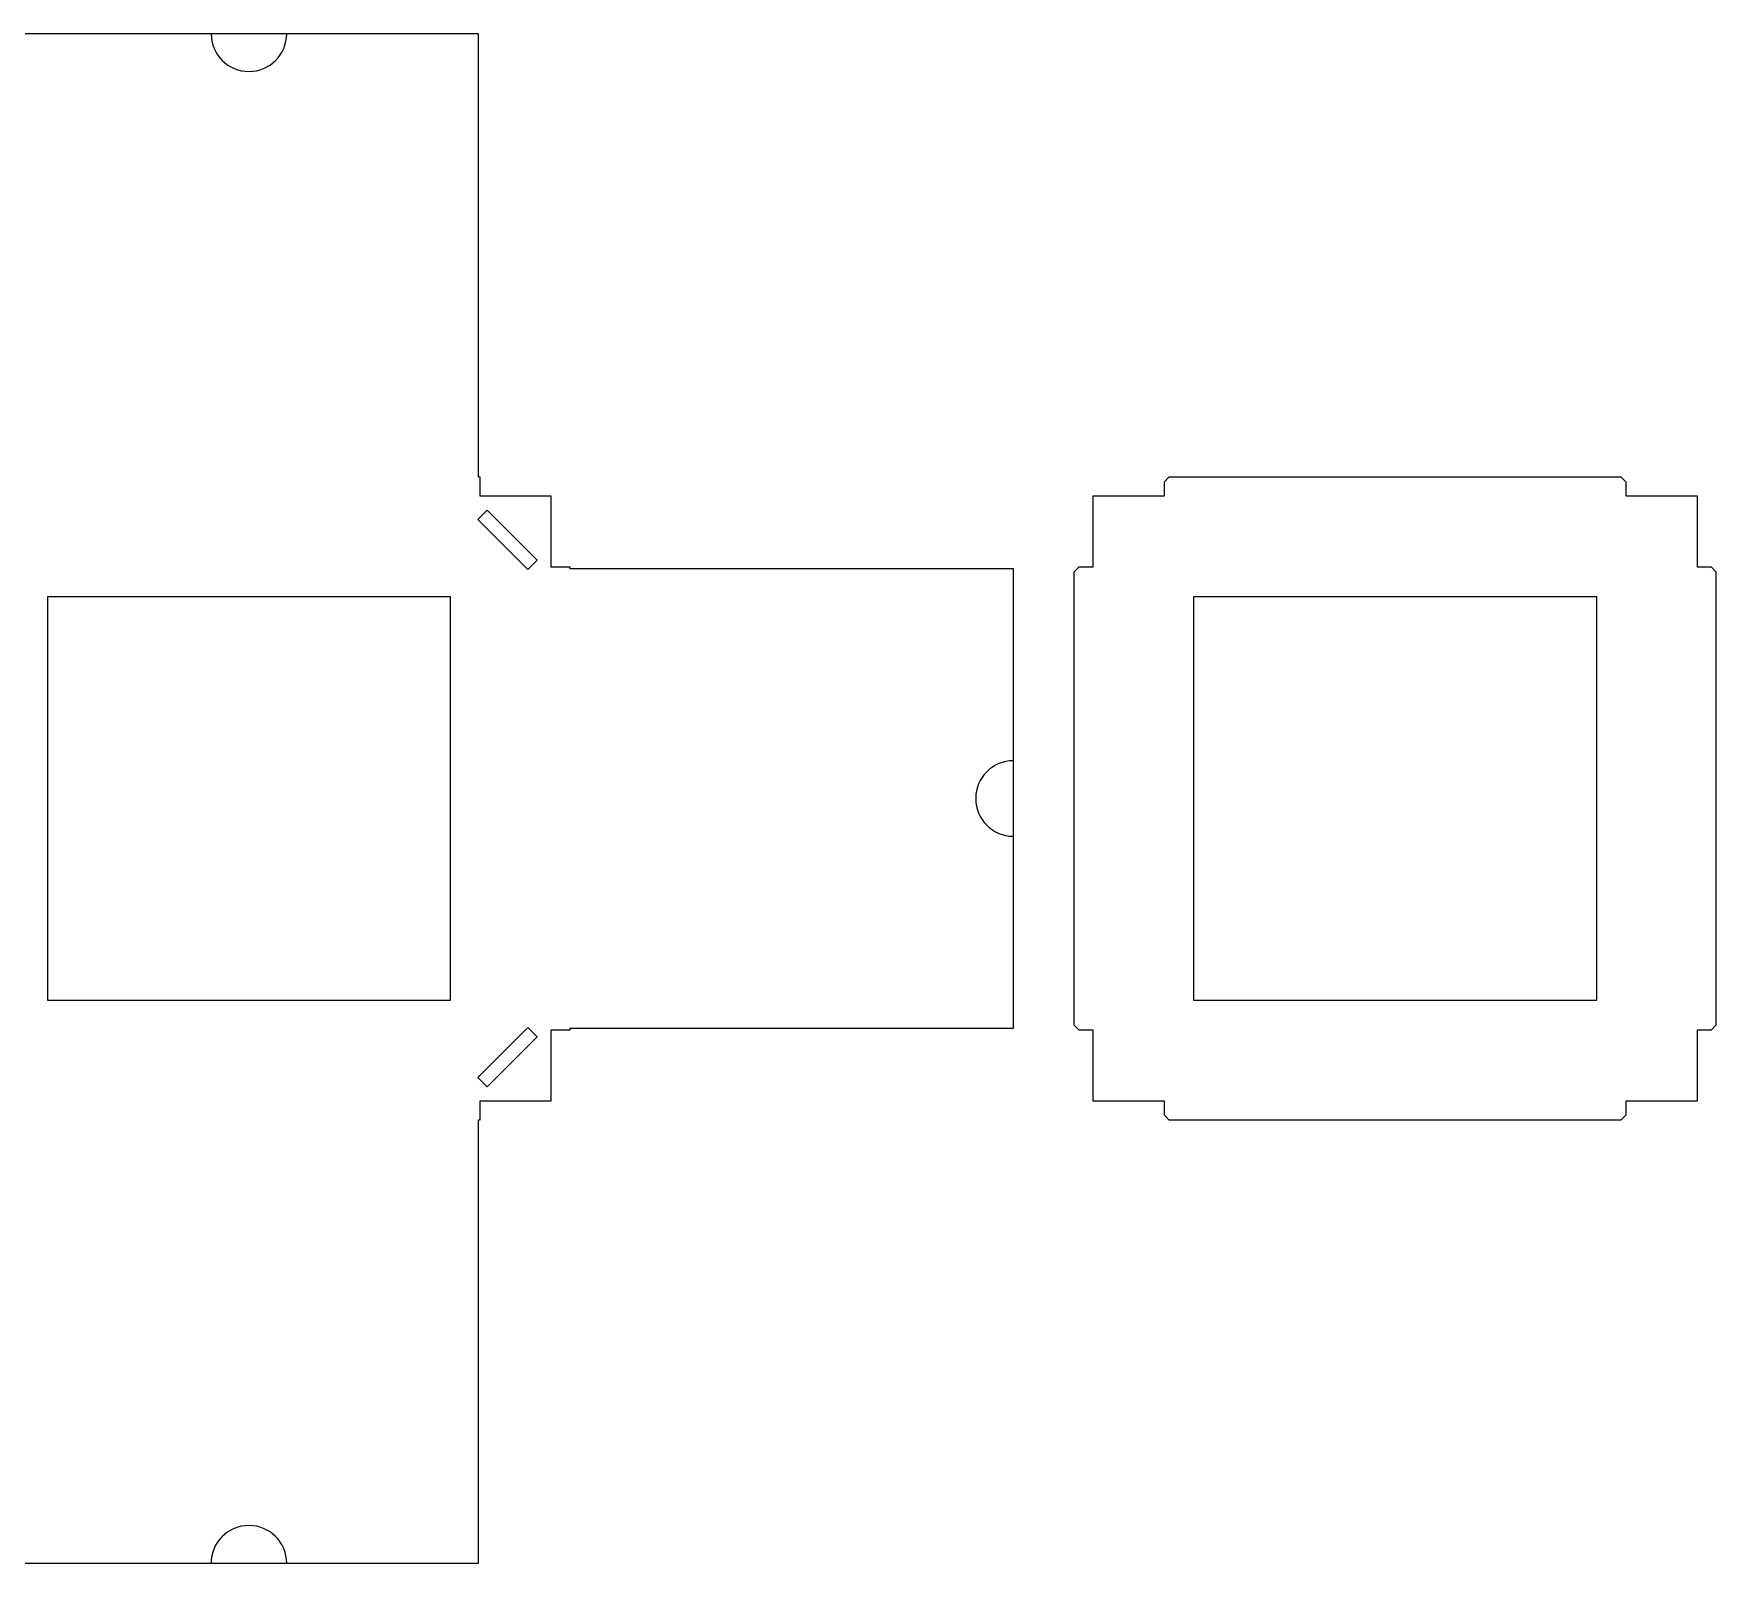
# Model space of a CAD drawing. Header units: millimetres. Extents: x -386 to 986, y -240 to 193.
# Drawn here: x 562 to 986.2, y -192.7 to 192.7 of the extents above; entities that cross this region are included whole.
import ezdxf

# ---------------------------------------------------------------- set-up
doc = ezdxf.new("R2010")
doc.units = ezdxf.units.MM

msp = doc.modelspace()

# ---------------------------------------------------------------- linework, layer by layer
at = {"color": 7, "linetype": 'Continuous', "lineweight": 25}
for p, q in [((674.18, 192.72), (558.36, 192.72)), ((674.18, 80.96), (674.18, 192.72)), ((674.53, 80.96), (674.18, 80.96)), ((674.53, 76.2), (674.53, 80.96)), ((848.18, 80.96), (846.93, 79.71)), ((962.2, 80.96), (848.18, 80.96)), ((963.45, 79.71), (962.2, 80.96)), ((846.93, 79.71), (846.93, 76.2)), ((963.45, 76.2), (963.45, 79.71)), ((676.31, 72.62), (673.98, 70.28)), ((692.47, 76.2), (674.53, 76.2)), ((688.89, 60.05), (676.31, 72.62)), ((692.47, 58.26), (692.47, 76.2)), ((828.99, 76.2), (828.99, 58.26)), ((846.93, 76.2), (828.99, 76.2)), ((981.39, 76.2), (963.45, 76.2)), ((981.39, 58.26), (981.39, 76.2)), ((673.98, 70.28), (686.55, 57.71)), ((686.55, 57.71), (688.89, 60.05)), ((697.23, 58.26), (692.47, 58.26)), ((697.23, 57.91), (697.23, 58.26)), ((808.99, 57.91), (697.23, 57.91)), ((808.99, -57.91), (808.99, 57.91)), ((825.48, 58.26), (824.23, 57.01)), ((824.23, 57.01), (824.23, -57.01)), ((828.99, 58.26), (825.48, 58.26)), ((984.9, 58.26), (981.39, 58.26)), ((986.15, 57.01), (984.9, 58.26)), ((986.15, -57.01), (986.15, 57.01)), ((667.07, 50.8), (565.47, 50.8)), ((565.47, 50.8), (565.47, -50.8)), ((667.07, -50.8), (667.07, 50.8)), ((955.99, 50.8), (854.39, 50.8)), ((854.39, 50.8), (854.39, -50.8)), ((955.99, -50.8), (955.99, 50.8)), ((565.47, -50.8), (667.07, -50.8)), ((854.39, -50.8), (955.99, -50.8)), ((686.55, -57.71), (673.98, -70.28)), ((688.89, -60.05), (686.55, -57.71)), ((692.47, -58.26), (697.23, -58.26)), ((692.47, -76.2), (692.47, -58.26)), ((697.23, -57.91), (808.99, -57.91)), ((697.23, -58.26), (697.23, -57.91)), ((824.23, -57.01), (825.48, -58.26)), ((825.48, -58.26), (828.99, -58.26)), ((828.99, -58.26), (828.99, -76.2)), ((981.39, -58.26), (984.9, -58.26)), ((981.39, -76.2), (981.39, -58.26)), ((984.9, -58.26), (986.15, -57.01)), ((676.31, -72.62), (688.89, -60.05)), ((673.98, -70.28), (676.31, -72.62)), ((674.53, -80.96), (674.53, -76.2)), ((674.53, -76.2), (692.47, -76.2)), ((828.99, -76.2), (846.93, -76.2)), ((846.93, -76.2), (846.93, -79.71)), ((963.45, -76.2), (981.39, -76.2)), ((963.45, -79.71), (963.45, -76.2)), ((846.93, -79.71), (848.18, -80.96)), ((962.2, -80.96), (963.45, -79.71)), ((674.18, -80.96), (674.53, -80.96)), ((674.18, -192.72), (674.18, -80.96)), ((848.18, -80.96), (962.2, -80.96)), ((558.36, -192.72), (674.18, -192.72))]:
    msp.add_line(p, q, dxfattribs=at)
for centre, radius, start, end in [((616.27, 192.72), 9.52, 180, 0), ((808.99, 0), 9.53, 90, 270), ((616.27, -192.72), 9.53, 0, 180)]:
    msp.add_arc(centre, radius, start, end, dxfattribs=at)

doc.saveas('drawing.dxf')
